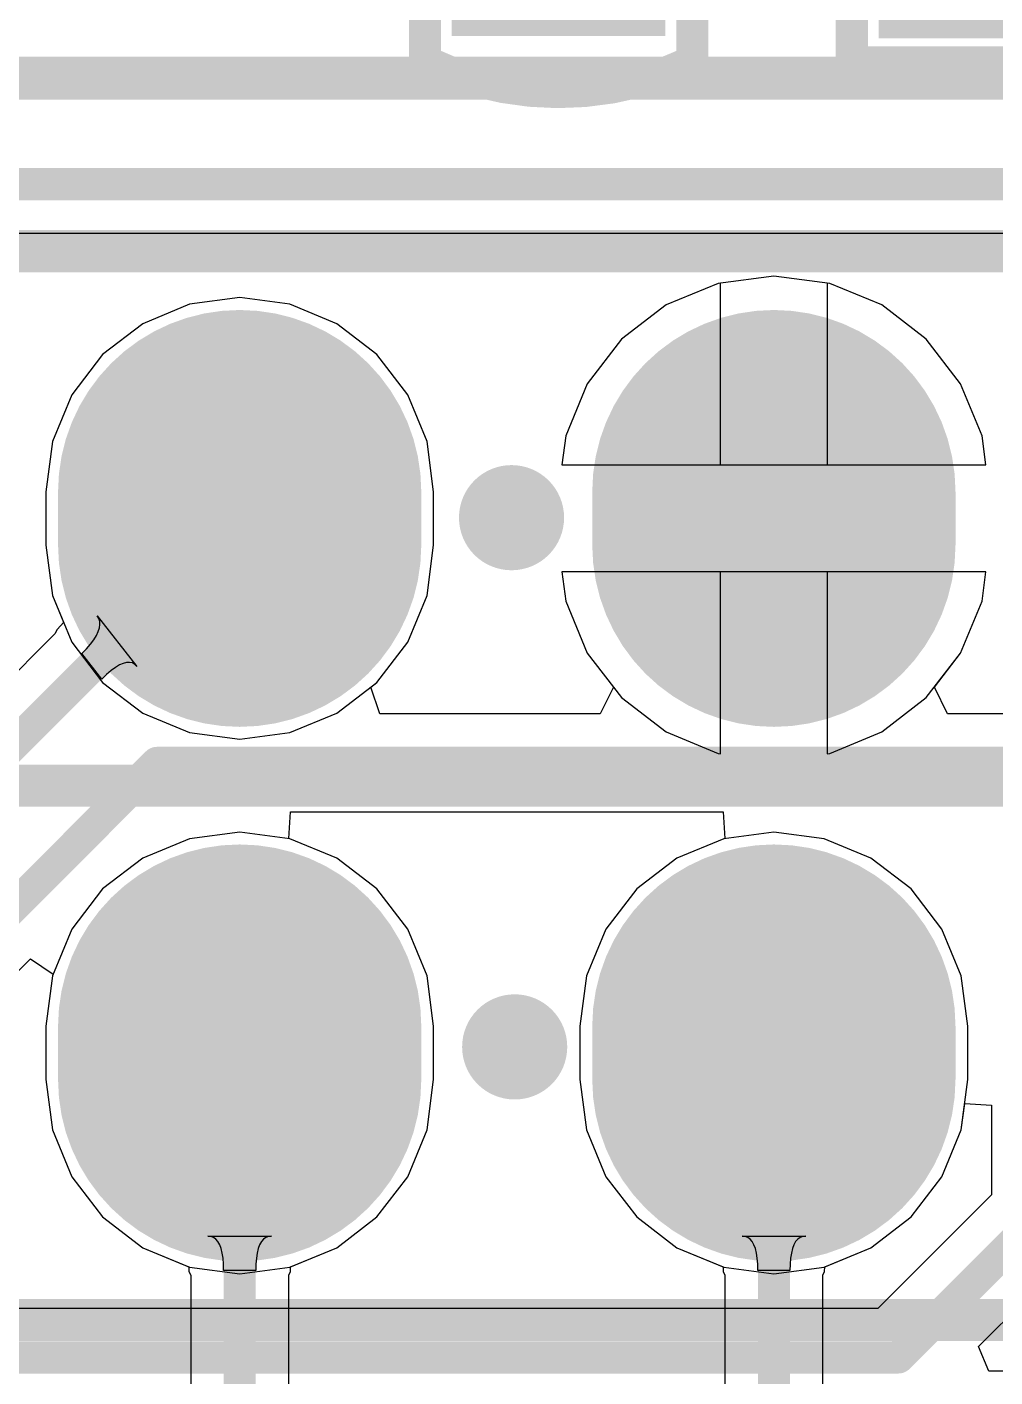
# Model space of a CAD drawing. Header units: millimetres. Extents: x 6.03 to 8.53, y 10.22 to 11.81.
# Drawn here: x 6.9481 to 7.1293, y 10.9067 to 11.1593 of the extents above; entities that cross this region are included whole.
import ezdxf

# ---------------------------------------------------------------- set-up
doc = ezdxf.new("R2010")
doc.units = ezdxf.units.MM
doc.header["$MEASUREMENT"] = 0
for name, color, linetype in [('BottomLayer', 5, 'Continuous'), ('BottomSolder', 6, 'Continuous'), ('MultiLayer', 9, 'Continuous'), ('TopLayer', 1, 'Continuous'), ('TopOverlay', 2, 'Continuous'), ('TopPaste', 8, 'Continuous'), ('TopSolder', 216, 'Continuous')]:
    doc.layers.add(name, color=color, linetype=linetype)

# ---------------------------------------------------------------- blocks, each defined once
blk = doc.blocks.new('C0603_14')
at = {"layer": 'TopLayer'}
for points in [[(-0.0125, 0.016), (-0.0425, 0.016), (-0.0125, -0.016), (-0.0425, -0.016)], [(0.0425, 0.016), (0.0125, 0.016), (0.0425, -0.016), (0.0125, -0.016)]]:
    blk.add_solid(points, dxfattribs=at)
at = {"layer": 'TopOverlay', "const_width": 0.006}
for points in [[(-0.05154, -0.02444, -0.22601), (-0.05133, 0.02486)], [(0.05154, 0.02444, -0.227259), (0.05134, -0.02486)]]:
    blk.add_lwpolyline(points, format="xyb", dxfattribs=at)
at = {"layer": 'TopOverlay', "const_width": 0.003}
for points in [[(-0.05284, 0.02486, 1), (-0.04983, 0.02486, 1)], [(-0.0525, 0.025, 1), (-0.0495, 0.025, 1)], [(-0.0095, 0.025, 1), (-0.0065, 0.025, 1)], [(0.0065, 0.025, 1), (0.0095, 0.025, 1)], [(0.0495, 0.025, 1), (0.0525, 0.025, 1)], [(0.05004, 0.02444, 1), (0.05304, 0.02444, 1)], [(-0.05304, -0.02444, 1), (-0.05004, -0.02444, 1)], [(-0.0525, -0.025, 1), (-0.0495, -0.025, 1)], [(-0.0095, -0.025, 1), (-0.0065, -0.025, 1)], [(0.0065, -0.025, 1), (0.0095, -0.025, 1)], [(0.0495, -0.025, 1), (0.0525, -0.025, 1)], [(0.04984, -0.02486, 1), (0.05284, -0.02486, 1)]]:
    blk.add_lwpolyline(points, format="xyb", close=True, dxfattribs=at)
at = {"layer": 'TopOverlay', "const_width": 0.006}
for points in [[(-0.008, 0.025), (-0.051, 0.025)], [(0.051, 0.025), (0.008, 0.025)], [(-0.008, -0.025), (-0.051, -0.025)], [(0.051, -0.025), (0.008, -0.025)]]:
    blk.add_lwpolyline(points, dxfattribs=at)
at = {"layer": 'TopPaste'}
for points in [[(-0.0125, 0.016), (-0.0425, 0.016), (-0.0125, -0.016), (-0.0425, -0.016)], [(0.0425, 0.016), (0.0125, 0.016), (0.0425, -0.016), (0.0125, -0.016)]]:
    blk.add_solid(points, dxfattribs=at)
at = {"layer": 'TopSolder'}
for points in [[(-0.0085, 0.02), (-0.0465, 0.02), (-0.0085, -0.02), (-0.0465, -0.02)], [(0.0465, 0.02), (0.0085, 0.02), (0.0465, -0.02), (0.0085, -0.02)]]:
    blk.add_solid(points, dxfattribs=at)
blk = doc.blocks.new('H______20X2_24')
at = {"layer": 'BottomLayer', "const_width": 0.06}
for points in [[(-0.055, -0.35), (-0.045, -0.35)], [(0.045, -0.35), (0.055, -0.35)], [(-0.055, -0.45), (-0.045, -0.45)], [(0.045, -0.45), (0.055, -0.45)]]:
    blk.add_lwpolyline(points, dxfattribs=at)
at = {"layer": 'BottomLayer', "const_width": 0.03}
for points in [[(-0.07, -0.35, 1), (-0.04, -0.35, 1)], [(-0.06, -0.35, 1), (-0.03, -0.35, 1)], [(0.03, -0.35, 1), (0.06, -0.35, 1)], [(0.04, -0.35, 1), (0.07, -0.35, 1)], [(-0.07, -0.45, 1), (-0.04, -0.45, 1)], [(-0.06, -0.45, 1), (-0.03, -0.45, 1)], [(0.03, -0.45, 1), (0.06, -0.45, 1)], [(0.04, -0.45, 1), (0.07, -0.45, 1)]]:
    blk.add_lwpolyline(points, format="xyb", close=True, dxfattribs=at)
at = {"layer": 'BottomSolder', "const_width": 0.068}
for points in [[(-0.055, -0.35), (-0.045, -0.35)], [(0.045, -0.35), (0.055, -0.35)], [(-0.055, -0.45), (-0.045, -0.45)], [(0.045, -0.45), (0.055, -0.45)]]:
    blk.add_lwpolyline(points, dxfattribs=at)
at = {"layer": 'BottomSolder', "const_width": 0.034}
for points in [[(-0.072, -0.35, 1), (-0.038, -0.35, 1)], [(-0.062, -0.35, 1), (-0.028, -0.35, 1)], [(0.028, -0.35, 1), (0.062, -0.35, 1)], [(0.038, -0.35, 1), (0.072, -0.35, 1)], [(-0.072, -0.45, 1), (-0.038, -0.45, 1)], [(-0.062, -0.45, 1), (-0.028, -0.45, 1)], [(0.028, -0.45, 1), (0.062, -0.45, 1)], [(0.038, -0.45, 1), (0.072, -0.45, 1)]]:
    blk.add_lwpolyline(points, format="xyb", close=True, dxfattribs=at)
at = {"layer": 'MultiLayer', "const_width": 0.06}
for points in [[(-0.055, -0.35), (-0.045, -0.35)], [(0.045, -0.35), (0.055, -0.35)], [(-0.055, -0.45), (-0.045, -0.45)], [(0.045, -0.45), (0.055, -0.45)]]:
    blk.add_lwpolyline(points, dxfattribs=at)
at = {"layer": 'MultiLayer', "const_width": 0.03}
for points in [[(-0.07, -0.35, 1), (-0.04, -0.35, 1)], [(-0.06, -0.35, 1), (-0.03, -0.35, 1)], [(0.03, -0.35, 1), (0.06, -0.35, 1)], [(0.04, -0.35, 1), (0.07, -0.35, 1)], [(-0.07, -0.45, 1), (-0.04, -0.45, 1)], [(-0.06, -0.45, 1), (-0.03, -0.45, 1)], [(0.03, -0.45, 1), (0.06, -0.45, 1)], [(0.04, -0.45, 1), (0.07, -0.45, 1)]]:
    blk.add_lwpolyline(points, format="xyb", close=True, dxfattribs=at)
at = {"layer": 'TopLayer', "const_width": 0.06}
for points in [[(-0.055, -0.35), (-0.045, -0.35)], [(0.045, -0.35), (0.055, -0.35)], [(-0.055, -0.45), (-0.045, -0.45)], [(0.045, -0.45), (0.055, -0.45)]]:
    blk.add_lwpolyline(points, dxfattribs=at)
at = {"layer": 'TopLayer', "const_width": 0.03}
for points in [[(-0.07, -0.35, 1), (-0.04, -0.35, 1)], [(-0.06, -0.35, 1), (-0.03, -0.35, 1)], [(0.03, -0.35, 1), (0.06, -0.35, 1)], [(0.04, -0.35, 1), (0.07, -0.35, 1)], [(-0.07, -0.45, 1), (-0.04, -0.45, 1)], [(-0.06, -0.45, 1), (-0.03, -0.45, 1)], [(0.03, -0.45, 1), (0.06, -0.45, 1)], [(0.04, -0.45, 1), (0.07, -0.45, 1)]]:
    blk.add_lwpolyline(points, format="xyb", close=True, dxfattribs=at)
at = {"layer": 'TopOverlay', "const_width": 0.00787}
for points in [[(-0.1, 1), (-0.1, -1)], [(0, 1), (0, -1)], [(0.1, 1), (0.1, -1)]]:
    blk.add_lwpolyline(points, dxfattribs=at)
at = {"layer": 'TopSolder', "const_width": 0.068}
for points in [[(-0.055, -0.35), (-0.045, -0.35)], [(0.045, -0.35), (0.055, -0.35)], [(-0.055, -0.45), (-0.045, -0.45)], [(0.045, -0.45), (0.055, -0.45)]]:
    blk.add_lwpolyline(points, dxfattribs=at)
at = {"layer": 'TopSolder', "const_width": 0.034}
for points in [[(-0.072, -0.35, 1), (-0.038, -0.35, 1)], [(-0.062, -0.35, 1), (-0.028, -0.35, 1)], [(0.028, -0.35, 1), (0.062, -0.35, 1)], [(0.038, -0.35, 1), (0.072, -0.35, 1)], [(-0.072, -0.45, 1), (-0.038, -0.45, 1)], [(-0.062, -0.45, 1), (-0.028, -0.45, 1)], [(0.028, -0.45, 1), (0.062, -0.45, 1)], [(0.038, -0.45, 1), (0.072, -0.45, 1)]]:
    blk.add_lwpolyline(points, format="xyb", close=True, dxfattribs=at)
blk = doc.blocks.new('0603_33')
at = {"layer": 'TopLayer'}
for points in [[(-0.0425, -0.016), (-0.0125, -0.016), (-0.0425, 0.016), (-0.0125, 0.016)], [(0.0125, -0.016), (0.0425, -0.016), (0.0125, 0.016), (0.0425, 0.016)]]:
    blk.add_solid(points, dxfattribs=at)
at = {"layer": 'TopOverlay', "const_width": 0.006}
for points in [[(-0.051, -0.025), (-0.051, 0.025)], [(-0.008, 0.025), (-0.051, 0.025)], [(0.051, 0.025), (0.008, 0.025)], [(0.051, -0.025), (0.051, 0.025)], [(-0.008, -0.025), (-0.051, -0.025)], [(0.051, -0.025), (0.008, -0.025)]]:
    blk.add_lwpolyline(points, dxfattribs=at)
at = {"layer": 'TopOverlay', "const_width": 0.003}
for points in [[(-0.0525, 0.025, 1), (-0.0495, 0.025, 1)], [(-0.0525, 0.025, 1), (-0.0495, 0.025, 1)], [(-0.0095, 0.025, 1), (-0.0065, 0.025, 1)], [(0.0065, 0.025, 1), (0.0095, 0.025, 1)], [(0.0495, 0.025, 1), (0.0525, 0.025, 1)], [(0.0495, 0.025, 1), (0.0525, 0.025, 1)], [(-0.0525, -0.025, 1), (-0.0495, -0.025, 1)], [(-0.0525, -0.025, 1), (-0.0495, -0.025, 1)], [(-0.0095, -0.025, 1), (-0.0065, -0.025, 1)], [(0.0065, -0.025, 1), (0.0095, -0.025, 1)], [(0.0495, -0.025, 1), (0.0525, -0.025, 1)], [(0.0495, -0.025, 1), (0.0525, -0.025, 1)]]:
    blk.add_lwpolyline(points, format="xyb", close=True, dxfattribs=at)
at = {"layer": 'TopPaste'}
for points in [[(-0.0425, -0.016), (-0.0125, -0.016), (-0.0425, 0.016), (-0.0125, 0.016)], [(0.0125, -0.016), (0.0425, -0.016), (0.0125, 0.016), (0.0425, 0.016)]]:
    blk.add_solid(points, dxfattribs=at)
at = {"layer": 'TopSolder'}
for points in [[(-0.0465, -0.02), (-0.0085, -0.02), (-0.0465, 0.02), (-0.0085, 0.02)], [(0.0085, -0.02), (0.0465, -0.02), (0.0085, 0.02), (0.0465, 0.02)]]:
    blk.add_solid(points, dxfattribs=at)

msp = doc.modelspace()

# ---------------------------------------------------------------- linework, layer by layer
at = {"layer": 'BottomLayer'}
for p, q in [((7.07745, 11.11135), (7.06772, 11.10732)), ((7.07789, 11.11141), (7.07745, 11.11135)), ((7.07789, 11.07738), (7.07789, 11.11141)), ((7.09834, 11.11135), (7.09789, 11.11141)), ((7.09789, 11.11141), (7.09789, 11.07738)), ((7.10807, 11.10732), (7.09834, 11.11135)), ((6.9785, 11.10745), (6.96974, 11.10382)), ((6.98789, 11.10869), (6.9785, 11.10745)), ((6.99729, 11.10745), (6.98789, 11.10869)), ((7.00605, 11.10382), (6.99729, 11.10745)), ((7.06772, 11.10732), (7.05937, 11.1009)), ((7.11642, 11.1009), (7.10807, 11.10732)), ((6.96974, 11.10382), (6.96222, 11.09805)), ((7.01357, 11.09805), (7.00605, 11.10382)), ((7.05937, 11.1009), (7.05295, 11.09255)), ((7.12283, 11.09255), (7.11642, 11.1009)), ((6.96222, 11.09805), (6.95645, 11.09053)), ((7.01934, 11.09053), (7.01357, 11.09805)), ((7.05295, 11.09255), (7.04892, 11.08282)), ((7.12686, 11.08282), (7.12283, 11.09255)), ((6.95645, 11.09053), (6.95282, 11.08177)), ((7.02297, 11.08177), (7.01934, 11.09053)), ((6.95282, 11.08177), (6.95158, 11.07238)), ((7.0242, 11.07238), (7.02297, 11.08177)), ((7.04892, 11.08282), (7.04821, 11.07738)), ((7.12758, 11.07738), (7.12686, 11.08282)), ((7.04821, 11.07738), (7.07789, 11.07738)), ((7.09789, 11.07738), (7.12758, 11.07738)), ((6.95158, 11.07238), (6.95158, 11.06238)), ((7.0242, 11.06238), (7.0242, 11.07238)), ((6.95158, 11.06238), (6.95282, 11.05298)), ((7.02297, 11.05298), (7.0242, 11.06238)), ((7.07789, 11.05738), (7.04821, 11.05738)), ((7.04821, 11.05738), (7.04892, 11.05193)), ((7.07789, 11.02335), (7.07789, 11.05738)), ((7.12758, 11.05738), (7.09789, 11.05738)), ((7.09789, 11.05738), (7.09789, 11.02335)), ((7.12686, 11.05193), (7.12758, 11.05738)), ((6.95282, 11.05298), (6.95645, 11.04422)), ((7.01934, 11.04422), (7.02297, 11.05298)), ((7.04892, 11.05193), (7.05295, 11.0422)), ((7.12283, 11.0422), (7.12686, 11.05193)), ((6.95645, 11.04422), (6.96222, 11.0367)), ((7.01357, 11.0367), (7.01934, 11.04422)), ((7.05295, 11.0422), (7.05937, 11.03385)), ((7.11642, 11.03385), (7.12283, 11.0422)), ((6.96222, 11.0367), (6.96974, 11.03093)), ((7.00605, 11.03093), (7.01357, 11.0367)), ((7.05937, 11.03385), (7.06772, 11.02744)), ((7.10807, 11.02744), (7.11642, 11.03385)), ((6.96974, 11.03093), (6.9785, 11.0273)), ((6.99729, 11.0273), (7.00605, 11.03093)), ((6.9785, 11.0273), (6.98789, 11.02607)), ((6.98789, 11.02607), (6.99729, 11.0273)), ((7.06772, 11.02744), (7.07745, 11.02341)), ((7.09834, 11.02341), (7.10807, 11.02744)), ((7.07745, 11.02341), (7.07789, 11.02335)), ((7.09789, 11.02335), (7.09834, 11.02341)), ((6.98789, 11.00869), (6.9785, 11.00745)), ((6.99729, 11.00745), (6.98789, 11.00869)), ((7.08789, 11.00869), (7.0785, 11.00745)), ((7.09729, 11.00745), (7.08789, 11.00869)), ((6.9785, 11.00745), (6.96974, 11.00382)), ((7.00605, 11.00382), (6.99729, 11.00745)), ((7.0785, 11.00745), (7.06974, 11.00382)), ((7.10605, 11.00382), (7.09729, 11.00745)), ((6.96974, 11.00382), (6.96222, 10.99805)), ((7.01357, 10.99805), (7.00605, 11.00382)), ((7.06974, 11.00382), (7.06222, 10.99805)), ((7.11357, 10.99805), (7.10605, 11.00382)), ((6.96222, 10.99805), (6.95645, 10.99053)), ((7.01934, 10.99053), (7.01357, 10.99805)), ((7.06222, 10.99805), (7.05645, 10.99053)), ((7.11934, 10.99053), (7.11357, 10.99805)), ((6.95645, 10.99053), (6.95282, 10.98177)), ((7.02297, 10.98177), (7.01934, 10.99053)), ((7.05645, 10.99053), (7.05282, 10.98177)), ((7.12297, 10.98177), (7.11934, 10.99053)), ((6.95282, 10.98177), (6.95158, 10.97238)), ((7.0242, 10.97238), (7.02297, 10.98177)), ((7.05282, 10.98177), (7.05158, 10.97238)), ((7.1242, 10.97238), (7.12297, 10.98177)), ((6.95158, 10.97238), (6.95158, 10.96238)), ((7.0242, 10.96238), (7.0242, 10.97238)), ((7.05158, 10.97238), (7.05158, 10.96238)), ((7.1242, 10.96238), (7.1242, 10.97238)), ((6.95158, 10.96238), (6.95282, 10.95298)), ((7.02297, 10.95298), (7.0242, 10.96238)), ((7.05158, 10.96238), (7.05282, 10.95298)), ((7.12297, 10.95298), (7.1242, 10.96238)), ((6.95282, 10.95298), (6.95645, 10.94422)), ((7.01934, 10.94422), (7.02297, 10.95298)), ((7.05282, 10.95298), (7.05645, 10.94422)), ((7.11934, 10.94422), (7.12297, 10.95298)), ((6.95645, 10.94422), (6.96222, 10.9367)), ((7.01357, 10.9367), (7.01934, 10.94422)), ((7.05645, 10.94422), (7.06222, 10.9367)), ((7.11357, 10.9367), (7.11934, 10.94422)), ((6.96222, 10.9367), (6.96974, 10.93093)), ((7.00605, 10.93093), (7.01357, 10.9367)), ((7.06222, 10.9367), (7.06974, 10.93093)), ((7.10605, 10.93093), (7.11357, 10.9367)), ((6.98249, 10.93302), (6.98193, 10.93309)), ((6.98193, 10.93309), (6.99386, 10.93309)), ((6.983, 10.93283), (6.98249, 10.93302)), ((6.98344, 10.93251), (6.983, 10.93283)), ((6.98383, 10.93206), (6.98344, 10.93251)), ((6.99235, 10.93251), (6.99196, 10.93206)), ((6.99279, 10.93283), (6.99235, 10.93251)), ((6.9933, 10.93302), (6.99279, 10.93283)), ((6.99386, 10.93309), (6.9933, 10.93302)), ((7.08249, 10.93302), (7.08193, 10.93309)), ((7.08193, 10.93309), (7.09386, 10.93309)), ((7.083, 10.93283), (7.08249, 10.93302)), ((7.08344, 10.93251), (7.083, 10.93283)), ((7.08383, 10.93206), (7.08344, 10.93251)), ((7.09235, 10.93251), (7.09196, 10.93206)), ((7.09279, 10.93283), (7.09235, 10.93251)), ((7.0933, 10.93302), (7.09279, 10.93283)), ((7.09386, 10.93309), (7.0933, 10.93302)), ((6.96974, 10.93093), (6.97838, 10.92735)), ((6.98415, 10.93148), (6.98383, 10.93206)), ((6.98442, 10.93077), (6.98415, 10.93148)), ((6.98463, 10.92993), (6.98442, 10.93077)), ((6.98478, 10.92897), (6.98463, 10.92993)), ((6.99116, 10.92993), (6.99101, 10.92897)), ((6.99137, 10.93077), (6.99116, 10.92993)), ((6.99163, 10.93148), (6.99137, 10.93077)), ((6.99196, 10.93206), (6.99163, 10.93148)), ((6.99741, 10.92735), (7.00605, 10.93093)), ((7.06974, 10.93093), (7.07838, 10.92735)), ((7.08415, 10.93148), (7.08383, 10.93206)), ((7.08442, 10.93077), (7.08415, 10.93148)), ((7.08463, 10.92993), (7.08442, 10.93077)), ((7.08478, 10.92897), (7.08463, 10.92993)), ((7.09116, 10.92993), (7.09101, 10.92897)), ((7.09137, 10.93077), (7.09116, 10.92993)), ((7.09164, 10.93148), (7.09137, 10.93077)), ((7.09196, 10.93206), (7.09164, 10.93148)), ((7.09741, 10.92735), (7.10605, 10.93093)), ((6.97838, 10.92735), (6.9784, 10.92649)), ((6.98486, 10.92787), (6.98478, 10.92897)), ((6.98489, 10.92665), (6.98486, 10.92787)), ((6.99092, 10.92787), (6.99089, 10.92665)), ((6.99101, 10.92897), (6.99092, 10.92787)), ((6.99739, 10.92649), (6.99741, 10.92735)), ((7.07838, 10.92735), (7.0784, 10.92649)), ((7.08486, 10.92787), (7.08478, 10.92897)), ((7.08489, 10.92665), (7.08486, 10.92787)), ((7.09092, 10.92787), (7.09089, 10.92665)), ((7.09101, 10.92897), (7.09092, 10.92787)), ((7.09739, 10.92649), (7.09741, 10.92735)), ((6.9784, 10.92649), (6.97872, 10.92578)), ((6.97872, 10.92578), (6.97872, 10.88086)), ((6.99089, 10.92665), (6.98489, 10.92665)), ((6.99707, 10.92578), (6.99739, 10.92649)), ((6.99707, 10.85099), (6.99707, 10.92578)), ((7.0784, 10.92649), (7.07872, 10.92578)), ((7.07872, 10.92578), (7.07872, 10.77587)), ((7.09089, 10.92665), (7.08489, 10.92665)), ((7.09707, 10.92578), (7.09739, 10.92649)), ((7.09707, 10.76796), (7.09707, 10.92578))]:
    msp.add_line(p, q, dxfattribs=at)
for points, const_width in [([(7.03386, 11.06752, 1), (7.0437, 11.06752, 1)], 0.00984), ([(7.03445, 10.9685, 1), (7.04429, 10.9685, 1)], 0.00984), ([(6.98639, 10.96738, 1), (6.98939, 10.96738, 1)], 0.003), ([(7.08639, 10.96738, 1), (7.08939, 10.96738, 1)], 0.003)]:
    msp.add_lwpolyline(points, format="xyb", close=True, dxfattribs=dict(at, const_width=const_width))
at = {"layer": 'BottomLayer', "const_width": 0.006}
for points in [[(6.98789, 10.84719), (6.98789, 10.96738)], [(7.08789, 10.76416), (7.08789, 10.96738)]]:
    msp.add_lwpolyline(points, dxfattribs=at)
at = {"layer": 'MultiLayer', "const_width": 0.00984}
for points in [[(7.03386, 11.06752, 1), (7.0437, 11.06752, 1)], [(7.03445, 10.9685, 1), (7.04429, 10.9685, 1)]]:
    msp.add_lwpolyline(points, format="xyb", close=True, dxfattribs=at)
at = {"layer": 'TopLayer'}
for p, q in [((6.69291, 11.12074), (7.20424, 11.12074)), ((7.08789, 11.11272), (7.07745, 11.11135)), ((7.09834, 11.11135), (7.08789, 11.11272)), ((7.07745, 11.11135), (7.06772, 11.10732)), ((7.10807, 11.10732), (7.09834, 11.11135)), ((6.9785, 11.10745), (6.96974, 11.10382)), ((6.98789, 11.10869), (6.9785, 11.10745)), ((6.99729, 11.10745), (6.98789, 11.10869)), ((7.00605, 11.10382), (6.99729, 11.10745)), ((7.06772, 11.10732), (7.05937, 11.1009)), ((7.11642, 11.1009), (7.10807, 11.10732)), ((6.96974, 11.10382), (6.96222, 11.09805)), ((7.01357, 11.09805), (7.00605, 11.10382)), ((7.05937, 11.1009), (7.05295, 11.09255)), ((7.12283, 11.09255), (7.11642, 11.1009)), ((6.96222, 11.09805), (6.95645, 11.09053)), ((7.01934, 11.09053), (7.01357, 11.09805)), ((7.05295, 11.09255), (7.04892, 11.08282)), ((7.12686, 11.08282), (7.12283, 11.09255)), ((6.95645, 11.09053), (6.95282, 11.08177)), ((7.02297, 11.08177), (7.01934, 11.09053)), ((6.95282, 11.08177), (6.95158, 11.07238)), ((7.0242, 11.07238), (7.02297, 11.08177)), ((7.04892, 11.08282), (7.04821, 11.07738)), ((7.12758, 11.07738), (7.12686, 11.08282)), ((7.04821, 11.07738), (7.12758, 11.07738)), ((6.95158, 11.07238), (6.95158, 11.06238)), ((7.0242, 11.06238), (7.0242, 11.07238)), ((6.95158, 11.06238), (6.95282, 11.05298)), ((7.02297, 11.05298), (7.0242, 11.06238)), ((7.12758, 11.05738), (7.04821, 11.05738)), ((7.04821, 11.05738), (7.04892, 11.05193)), ((7.12686, 11.05193), (7.12758, 11.05738)), ((6.95282, 11.05298), (6.95491, 11.04794)), ((7.01934, 11.04422), (7.02297, 11.05298)), ((7.04892, 11.05193), (7.05295, 11.0422)), ((7.12283, 11.0422), (7.12686, 11.05193)), ((6.96153, 11.04865), (6.96122, 11.04914)), ((6.96122, 11.04914), (6.96865, 11.03967)), ((6.9617, 11.04811), (6.96153, 11.04865)), ((6.95337, 11.04583), (6.92809, 11.02055)), ((6.95365, 11.04656), (6.95337, 11.04583)), ((6.95441, 11.04735), (6.95365, 11.04656)), ((6.9549, 11.04793), (6.95441, 11.04735)), ((6.95491, 11.04794), (6.9549, 11.04793)), ((6.96107, 11.04547), (6.96143, 11.0462)), ((6.96143, 11.0462), (6.96165, 11.04688)), ((6.96165, 11.04688), (6.96174, 11.04752)), ((6.96174, 11.04752), (6.9617, 11.04811)), ((6.95923, 11.043), (6.95998, 11.04387)), ((6.95998, 11.04387), (6.96059, 11.04469)), ((6.96059, 11.04469), (6.96107, 11.04547)), ((7.01357, 11.0367), (7.01934, 11.04422)), ((6.95835, 11.04208), (6.95923, 11.043)), ((6.96208, 11.03732), (6.95835, 11.04208)), ((7.05295, 11.0422), (7.05784, 11.03583)), ((7.11794, 11.03583), (7.12283, 11.0422)), ((6.96299, 11.03819), (6.96208, 11.03732)), ((6.96385, 11.03892), (6.96299, 11.03819)), ((6.96465, 11.03951), (6.96385, 11.03892)), ((6.9654, 11.03996), (6.96465, 11.03951)), ((6.96608, 11.04026), (6.9654, 11.03996)), ((6.96671, 11.04043), (6.96608, 11.04026)), ((6.96728, 11.04045), (6.96671, 11.04043)), ((6.9678, 11.04033), (6.96728, 11.04045)), ((6.96825, 11.04007), (6.9678, 11.04033)), ((6.96865, 11.03967), (6.96825, 11.04007)), ((7.01243, 11.03583), (7.01357, 11.0367)), ((7.01413, 11.03083), (7.01243, 11.03583)), ((7.05784, 11.03583), (7.05538, 11.03083)), ((7.12041, 11.03083), (7.11794, 11.03583)), ((7.05538, 11.03083), (7.01413, 11.03083)), ((7.13837, 11.03083), (7.12041, 11.03083)), ((6.99708, 11.00748), (6.99741, 11.01248)), ((6.99741, 11.01248), (7.07838, 11.01248)), ((7.07838, 11.01248), (7.0787, 11.00748)), ((6.99729, 11.00745), (6.99708, 11.00748)), ((7.00605, 11.00382), (6.99729, 11.00745)), ((7.0785, 11.00745), (7.06974, 11.00382)), ((7.0787, 11.00748), (7.0785, 11.00745)), ((7.01357, 10.99805), (7.00605, 11.00382)), ((7.06974, 11.00382), (7.06222, 10.99805)), ((7.01934, 10.99053), (7.01357, 10.99805)), ((7.06222, 10.99805), (7.05645, 10.99053)), ((7.02297, 10.98177), (7.01934, 10.99053)), ((7.05645, 10.99053), (7.05282, 10.98177)), ((6.93831, 10.97455), (6.94873, 10.98497)), ((6.94873, 10.98497), (6.95297, 10.98213)), ((6.95282, 10.98177), (6.95158, 10.97238)), ((6.95297, 10.98213), (6.95282, 10.98177)), ((7.0242, 10.97238), (7.02297, 10.98177)), ((7.05282, 10.98177), (7.05158, 10.97238)), ((6.95158, 10.97238), (6.95158, 10.96238)), ((7.0242, 10.96238), (7.0242, 10.97238)), ((7.05158, 10.97238), (7.05158, 10.96238)), ((6.95158, 10.96238), (6.95282, 10.95298)), ((7.02297, 10.95298), (7.0242, 10.96238)), ((7.05158, 10.96238), (7.05282, 10.95298)), ((7.12297, 10.95298), (7.12362, 10.95793)), ((7.12362, 10.95793), (7.12862, 10.9576)), ((7.12862, 10.9576), (7.12862, 10.94081)), ((6.95282, 10.95298), (6.95645, 10.94422)), ((7.01934, 10.94422), (7.02297, 10.95298)), ((7.05282, 10.95298), (7.05645, 10.94422)), ((7.11934, 10.94422), (7.12297, 10.95298)), ((6.95645, 10.94422), (6.96222, 10.9367)), ((7.01357, 10.9367), (7.01934, 10.94422)), ((7.05645, 10.94422), (7.06222, 10.9367)), ((7.11357, 10.9367), (7.11934, 10.94422)), ((7.12862, 10.94081), (7.10738, 10.91957)), ((6.96222, 10.9367), (6.96974, 10.93093)), ((7.00605, 10.93093), (7.01357, 10.9367)), ((7.06222, 10.9367), (7.06974, 10.93093)), ((7.10605, 10.93093), (7.11357, 10.9367)), ((6.96974, 10.93093), (6.9785, 10.9273)), ((6.99729, 10.9273), (7.00605, 10.93093)), ((7.06974, 10.93093), (7.0785, 10.9273)), ((7.09729, 10.9273), (7.10605, 10.93093)), ((7.12619, 10.91242), (7.14428, 10.93052)), ((6.9785, 10.9273), (6.98789, 10.92607)), ((6.98789, 10.92607), (6.99729, 10.9273)), ((7.0785, 10.9273), (7.08789, 10.92607)), ((7.08789, 10.92607), (7.09729, 10.9273)), ((7.10738, 10.91957), (6.92978, 10.91957)), ((7.1281, 10.90781), (7.12619, 10.91242)), ((7.26699, 10.90781), (7.1281, 10.90781))]:
    msp.add_line(p, q, dxfattribs=at)
for points, const_width in [([(6.69043, 11.14976), (7.23799, 11.14976)], 0.008), ([(6.68898, 11.12992), (7.22047, 11.12992)], 0.006), ([(6.93189, 11.01138), (6.98789, 11.06738)], 0.006), ([(6.92913, 10.97835), (6.97244, 11.02165)], 0.006), ([(6.97244, 11.02165), (7.14217, 11.02165)], 0.006), ([(7.11118, 10.91039), (7.1378, 10.93701)], 0.006), ([(6.92811, 10.91039), (7.11118, 10.91039)], 0.006)]:
    msp.add_lwpolyline(points, dxfattribs=dict(at, const_width=const_width))
for points, const_width in [([(7.03386, 11.06752, 1), (7.0437, 11.06752, 1)], 0.00984), ([(6.98639, 11.06738, 1), (6.98939, 11.06738, 1)], 0.003), ([(6.97094, 11.02165, 1), (6.97394, 11.02165, 1)], 0.003), ([(6.97094, 11.02165, 1), (6.97394, 11.02165, 1)], 0.003), ([(7.03445, 10.9685, 1), (7.04429, 10.9685, 1)], 0.00984), ([(7.10968, 10.91039, 1), (7.11268, 10.91039, 1)], 0.003), ([(7.10968, 10.91039, 1), (7.11268, 10.91039, 1)], 0.003)]:
    msp.add_lwpolyline(points, format="xyb", close=True, dxfattribs=dict(at, const_width=const_width))

# ---------------------------------------------------------------- block references
for name, p, rotation in [('C0603_14', (7.0476, 11.20415), 90), ('0603_33', (7.12748, 11.20372), 90), ('H______20X2_24', (7.43789, 11.01738), 270)]:
    msp.add_blockref(name, p, dxfattribs=dict(rotation=rotation))

doc.saveas('drawing.dxf')
